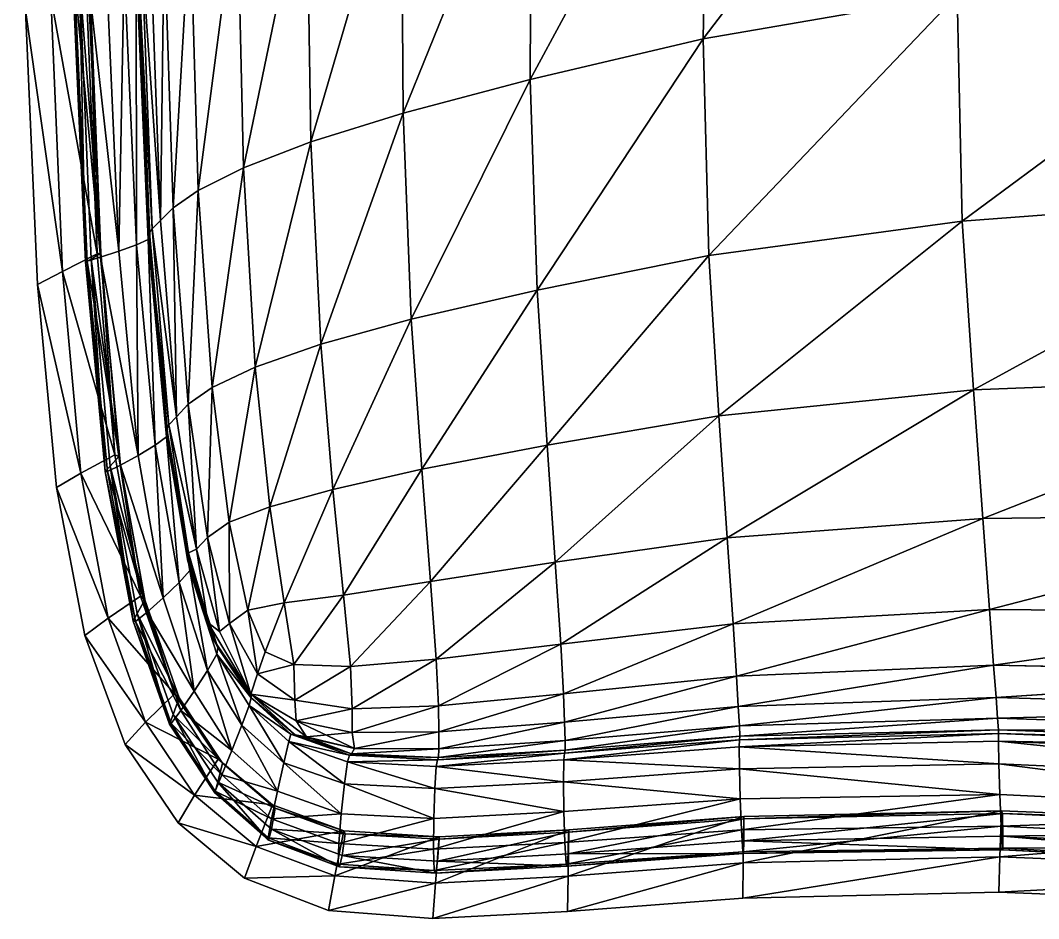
# Model space of a CAD drawing. Header units: centimetres. Extents: x -1057 to 1057, y -470 to 470.
# Drawn here: x 305.3 to 363.7, y -466.3 to -414.8 of the extents above; entities that cross this region are included whole.
import ezdxf

# ---------------------------------------------------------------- set-up
doc = ezdxf.new("R2010")
doc.units = ezdxf.units.CM
doc.layers.add('fabric', color=7, linetype='Continuous', true_color=0xe499b8)

msp = doc.modelspace()

# ---------------------------------------------------------------- meshes
at = {"layer": 'fabric', "color": 80, "true_color": 0x3bfb00}
mesh = msp.add_polyface(dxfattribs=at)
corners = [(454.365, -418.936, -7.317), (411.392, -422.55, -7.99), (412.227, -433.986, -10.294), (453.849, -403.134, -4.91), (410.934, -407.623, -5.821), (453.876, -383.924, -2.468), (411.411, -388.45, -3.67), (501.687, -380.23, -1.456), (454.584, -362.38, -0.246), (380.863, -392.469, -4.897), (413.019, -366.733, -1.742), (382.63, -371.406, -3.27), (359.543, -396.043, -6.151), (361.032, -375.887, -4.813), (359.02, -413.329, -7.719), (380.252, -410.802, -6.751), (380.616, -424.704, -8.677), (359.317, -426.309, -9.409), (412.227, -433.986, -139.535), (411.392, -422.55, -141.839), (454.365, -418.936, -142.512), (453.849, -403.134, -144.919), (410.934, -407.623, -144.008), (453.876, -383.924, -147.361), (411.411, -388.449, -146.159), (454.584, -362.38, -149.583), (413.019, -366.733, -148.087), (380.863, -392.469, -144.932), (380.252, -410.802, -143.078), (359.02, -413.329, -142.111), (359.543, -396.043, -143.678), (382.63, -371.406, -146.559), (361.032, -375.887, -145.016), (380.616, -424.704, -141.152), (359.317, -426.309, -140.42)]
mesh.append_faces([[corners[k] for k in face] for face in [(0, 1, 2), (1, 0, 3), (3, 4, 1), (5, 6, 4), (4, 3, 5), (7, 5, 3), (6, 5, 8), (9, 6, 10), (10, 11, 9), (12, 9, 11), (11, 13, 12), (9, 12, 14), (14, 15, 9), (6, 9, 15), (15, 4, 6), (16, 1, 4), (4, 15, 16), (17, 16, 15), (15, 14, 17), (18, 19, 20), (21, 20, 19), (19, 22, 21), (23, 21, 22), (22, 24, 23), (25, 23, 24), (26, 24, 27), (28, 27, 24), (24, 22, 28), (27, 28, 29), (29, 30, 27), (31, 27, 30), (30, 32, 31), (33, 28, 22), (22, 19, 33), (28, 33, 34), (34, 29, 28)]], dxfattribs={"vtx2": -1, "color": 80})
mesh = msp.add_polyface(dxfattribs=at)
corners = [(313.519, -409.815, -16.94), (312.74, -410.549, -17.527), (313.307, -426.271, -17.987), (315.026, -408.784, -16.012), (314.041, -425.546, -17.395), (306.758, -394.446, -48.997), (307.023, -413.429, -49.08), (309.039, -412.33, -29.65), (305.277, -395.223, -74.915), (305.563, -414.211, -74.915), (310.932, -428.024, -16.824), (310.213, -412.006, -16.483), (309.138, -412.229, -17.435), (309.876, -428.372, -17.744), (308.373, -412.397, -19.023), (311.226, -411.779, -16.556), (311.921, -411.587, -17.258), (311.931, -427.661, -16.926), (309.248, -412.163, -23.03), (309.675, -428.176, -29.934), (308.662, -412.385, -22.378), (309.895, -428.132, -23.326), (312.24, -411.028, -18.327), (312.836, -426.744, -18.754), (312.012, -411.313, -18.745), (309.117, -428.61, -19.304), (308.293, -412.456, -20.857), (307.982, -393.277, -20.745), (308.383, -393.26, -22.27), (309.011, -428.644, -21.123), (312.699, -427.19, -18.573), (312.045, -411.466, -18.188), (312.633, -427.029, -19.135), (314.041, -425.546, -132.434), (313.519, -409.815, -132.889), (315.026, -408.784, -133.817), (313.307, -426.271, -131.842), (312.74, -410.549, -132.302), (307.023, -413.429, -100.749), (309.039, -412.33, -120.179), (306.758, -394.446, -100.833), (309.138, -412.229, -132.394), (310.213, -412.005, -133.346), (310.932, -428.023, -133.005), (308.373, -412.397, -130.806), (309.876, -428.371, -132.085), (311.931, -427.661, -132.903), (311.226, -411.779, -133.273), (311.921, -411.587, -132.572), (309.675, -428.176, -119.896), (309.248, -412.162, -126.799), (309.895, -428.132, -126.503), (308.662, -412.385, -127.451), (312.24, -411.028, -131.502), (312.012, -411.313, -131.084), (312.836, -426.744, -131.075), (308.293, -412.456, -128.973), (309.117, -428.61, -130.525), (309.011, -428.644, -128.706), (308.383, -393.26, -127.559), (307.982, -393.276, -129.084), (312.045, -411.466, -131.641), (312.633, -427.029, -130.694), (312.699, -427.19, -131.256)]
mesh.append_faces([[corners[k] for k in face] for face in [(0, 1, 2), (3, 0, 4), (5, 6, 7), (8, 9, 6), (10, 11, 12), (13, 12, 14), (15, 11, 10), (16, 15, 17), (18, 7, 19), (20, 18, 21), (2, 1, 22), (23, 22, 24), (25, 14, 26), (27, 26, 14), (28, 20, 26), (29, 26, 20), (30, 31, 16), (32, 24, 31), (33, 34, 35), (36, 37, 34), (38, 9, 8), (39, 38, 40), (41, 42, 43), (44, 41, 45), (46, 47, 48), (43, 42, 47), (49, 39, 50), (51, 50, 52), (53, 37, 36), (54, 53, 55), (56, 44, 57), (52, 56, 58), (56, 52, 59), (44, 56, 60), (61, 54, 62), (48, 61, 63)]], dxfattribs={"vtx2": -1, "color": 80})
mesh = msp.add_polyface(dxfattribs=at)
corners = [(344.765, -399.236, -7.435), (334.599, -401.941, -8.807), (334.533, -418.191, -9.885), (344.456, -415.862, -8.743), (359.543, -396.043, -6.151), (359.02, -413.329, -7.719), (344.776, -428.276, -10.215), (359.317, -426.309, -9.409), (334.927, -430.262, -11.16), (327.229, -420.109, -11.209), (327.705, -431.929, -12.305), (321.941, -421.751, -12.802), (322.513, -433.373, -13.737), (317.708, -407.412, -14.19), (315.026, -408.784, -16.012), (315.482, -424.548, -16.483), (318.07, -423.257, -14.756), (321.694, -405.801, -12.089), (327.117, -404.054, -10.327), (344.456, -415.862, -141.086), (344.765, -399.236, -142.394), (359.543, -396.043, -143.678), (359.02, -413.329, -142.111), (334.533, -418.191, -139.944), (334.599, -401.941, -141.022), (344.776, -428.275, -139.614), (359.317, -426.309, -140.42), (334.927, -430.262, -138.67), (322.513, -433.373, -136.092), (321.941, -421.751, -137.027), (327.229, -420.108, -138.621), (327.705, -431.929, -137.524), (317.708, -407.412, -135.639), (318.07, -423.257, -135.073), (315.482, -424.548, -133.346), (315.026, -408.784, -133.817), (321.694, -405.801, -137.74), (327.117, -404.053, -139.502)]
mesh.append_faces([[corners[k] for k in face] for face in [(0, 1, 2), (2, 3, 0), (4, 0, 3), (3, 5, 4), (6, 7, 5), (5, 3, 6), (8, 6, 3), (3, 2, 8), (2, 9, 10), (9, 11, 12), (13, 14, 15), (15, 16, 13), (17, 13, 16), (16, 11, 17), (18, 17, 11), (11, 9, 18), (1, 18, 9), (9, 2, 1), (19, 20, 21), (21, 22, 19), (20, 19, 23), (23, 24, 20), (25, 19, 22), (22, 26, 25), (19, 25, 27), (27, 23, 19), (28, 29, 30), (31, 30, 23), (32, 33, 34), (34, 35, 32), (33, 32, 36), (36, 29, 33), (37, 30, 29), (29, 36, 37), (30, 37, 24), (24, 23, 30)]], dxfattribs={"vtx2": -1, "color": 80})
mesh = msp.add_polyface(dxfattribs=at)
corners = [(313.307, -426.271, -17.987), (314.041, -425.546, -17.395), (313.519, -409.815, -16.94), (315.482, -424.548, -16.483), (315.026, -408.784, -16.012), (307.023, -413.429, -49.08), (307.687, -429.195, -49.248), (309.675, -428.176, -29.934), (309.039, -412.33, -29.65), (305.563, -414.211, -74.915), (306.251, -429.948, -74.915), (309.138, -412.229, -17.435), (309.876, -428.372, -17.744), (310.932, -428.024, -16.824), (308.373, -412.397, -19.023), (309.117, -428.61, -19.304), (311.931, -427.661, -16.926), (311.226, -411.779, -16.556), (312.608, -427.358, -17.644), (311.921, -411.587, -17.258), (309.895, -428.132, -23.326), (309.248, -412.163, -23.03), (309.342, -428.482, -22.648), (308.662, -412.385, -22.378), (312.24, -411.028, -18.327), (312.836, -426.744, -18.754), (312.012, -411.313, -18.745), (312.633, -427.029, -19.135), (308.293, -412.456, -20.857), (309.011, -428.644, -21.123), (312.699, -427.19, -18.573), (312.045, -411.466, -18.188), (315.026, -408.784, -133.817), (315.482, -424.548, -133.346), (314.041, -425.546, -132.434), (313.519, -409.815, -132.889), (313.307, -426.271, -131.842), (307.023, -413.429, -100.749), (309.039, -412.33, -120.179), (309.675, -428.176, -119.896), (307.687, -429.195, -100.582), (310.932, -428.023, -133.005), (309.876, -428.371, -132.085), (309.138, -412.229, -132.394), (309.117, -428.61, -130.525), (308.373, -412.397, -130.806), (311.921, -411.587, -132.572), (312.608, -427.358, -132.185), (311.931, -427.661, -132.903), (311.226, -411.779, -133.273), (309.248, -412.162, -126.799), (309.895, -428.132, -126.503), (308.662, -412.385, -127.451), (309.342, -428.482, -127.181), (312.836, -426.744, -131.075), (312.24, -411.028, -131.502), (312.633, -427.029, -130.694), (312.012, -411.313, -131.084), (309.011, -428.644, -128.706), (308.293, -412.456, -128.973), (312.699, -427.19, -131.256), (312.045, -411.466, -131.641)]
mesh.append_faces([[corners[k] for k in face] for face in [(0, 1, 2), (1, 3, 4), (5, 6, 7), (7, 8, 5), (6, 5, 9), (9, 10, 6), (11, 12, 13), (14, 15, 12), (13, 16, 17), (16, 18, 19), (7, 20, 21), (20, 22, 23), (24, 25, 0), (26, 27, 25), (28, 29, 15), (23, 22, 29), (19, 18, 30), (31, 30, 27), (32, 33, 34), (35, 34, 36), (37, 38, 39), (39, 40, 37), (9, 37, 40), (40, 10, 9), (41, 42, 43), (42, 44, 45), (46, 47, 48), (49, 48, 41), (50, 51, 39), (52, 53, 51), (36, 54, 55), (54, 56, 57), (44, 58, 59), (58, 53, 52), (56, 60, 61), (60, 47, 46)]], dxfattribs={"vtx2": -1, "color": 80})
mesh = msp.add_polyface(dxfattribs=at)
corners = [(345.357, -437.48, -11.95), (335.497, -439.156, -12.722), (335.959, -445.876, -14.665), (345.828, -444.477, -14.047), (336.284, -450.578, -16.387), (344.776, -428.276, -10.215), (334.927, -430.262, -11.16), (320.408, -448.197, -17.552), (323.807, -447.761, -16.468), (323.203, -441.699, -14.942), (319.59, -442.686, -16.486), (322.513, -433.373, -13.737), (318.754, -434.694, -15.538), (321.941, -421.751, -12.802), (318.07, -423.257, -14.756), (328.805, -446.979, -15.489), (328.309, -440.543, -13.703), (327.705, -431.929, -12.305), (334.533, -418.191, -9.885), (327.229, -420.109, -11.209), (336.284, -450.578, -133.442), (335.959, -445.875, -135.165), (345.828, -444.477, -135.783), (335.497, -439.156, -137.107), (345.357, -437.48, -137.879), (334.927, -430.262, -138.67), (344.776, -428.275, -139.614), (320.408, -448.197, -132.277), (319.59, -442.686, -133.343), (323.203, -441.699, -134.887), (323.807, -447.761, -133.361), (321.941, -421.751, -137.027), (322.513, -433.373, -136.092), (318.754, -434.694, -134.291), (328.309, -440.543, -136.126), (328.805, -446.978, -134.341), (327.705, -431.929, -137.524), (327.229, -420.108, -138.621), (334.533, -418.191, -139.944)]
mesh.append_faces([[corners[k] for k in face] for face in [(0, 1, 2), (3, 2, 4), (5, 6, 1), (7, 8, 9), (9, 10, 7), (11, 12, 10), (10, 9, 11), (12, 11, 13), (13, 14, 12), (15, 2, 1), (1, 16, 15), (8, 15, 16), (16, 9, 8), (17, 11, 9), (9, 16, 17), (6, 17, 16), (16, 1, 6), (17, 6, 18), (11, 17, 19), (20, 21, 22), (21, 23, 24), (23, 25, 26), (27, 28, 29), (29, 30, 27), (31, 32, 33), (28, 33, 32), (32, 29, 28), (34, 35, 30), (30, 29, 34), (35, 34, 23), (23, 21, 35), (36, 34, 29), (29, 32, 36), (37, 36, 32), (38, 25, 36), (34, 36, 25), (25, 23, 34)]], dxfattribs={"vtx2": -1, "color": 80})
mesh = msp.add_polyface(dxfattribs=at)
corners = [(317.271, -449.388, -19.637), (318.324, -448.627, -18.641), (317.263, -443.58, -17.931), (316.017, -444.46, -18.873), (315.388, -445.117, -19.534), (316.693, -449.837, -20.375), (314.907, -436.804, -18.083), (316.272, -435.85, -17.167), (315.482, -424.548, -16.483), (314.041, -425.546, -17.395), (314.225, -437.528, -18.697), (320.408, -448.197, -17.552), (319.59, -442.686, -16.486), (318.754, -434.694, -15.538), (318.07, -423.257, -14.756), (314.914, -445.342, -20.137), (316.033, -449.33, -20.695), (314.886, -445.809, -20.409), (316.385, -450.35, -20.905), (317.271, -449.387, -130.193), (316.017, -444.46, -130.956), (317.263, -443.58, -131.898), (318.324, -448.626, -131.188), (316.693, -449.837, -129.454), (315.388, -445.117, -130.295), (314.907, -436.804, -131.746), (314.041, -425.546, -132.434), (315.482, -424.548, -133.346), (316.272, -435.85, -132.662), (314.225, -437.528, -131.132), (319.59, -442.686, -133.343), (320.408, -448.197, -132.277), (318.754, -434.694, -134.291), (318.07, -423.257, -135.073), (321.941, -421.751, -137.027), (316.385, -450.35, -128.925), (314.886, -445.809, -129.42), (314.914, -445.342, -129.693), (316.033, -449.33, -129.134), (313.788, -437.998, -130.406)]
mesh.append_faces([[corners[k] for k in face] for face in [(0, 1, 2), (2, 3, 0), (3, 4, 5), (6, 7, 8), (8, 9, 6), (6, 10, 4), (4, 3, 6), (7, 6, 3), (3, 2, 7), (1, 11, 12), (12, 2, 1), (13, 7, 2), (2, 12, 13), (7, 13, 14), (14, 8, 7), (4, 15, 16), (15, 17, 18), (19, 20, 21), (21, 22, 19), (23, 24, 20), (25, 26, 27), (27, 28, 25), (20, 25, 28), (28, 21, 20), (25, 20, 24), (24, 29, 25), (30, 31, 22), (22, 21, 30), (32, 30, 21), (21, 28, 32), (33, 32, 28), (28, 27, 33), (32, 33, 34), (35, 36, 37), (38, 37, 24), (24, 37, 39)]], dxfattribs={"vtx2": -1, "color": 80})
mesh = msp.add_polyface(dxfattribs=at)
corners = [(412.227, -433.986, -10.294), (381.388, -435.15, -10.787), (382.002, -443.114, -13.189), (360.485, -443.364, -13.575), (360.872, -448.579, -15.511), (382.459, -448.754, -15.235), (412.884, -442.689, -12.851), (359.962, -435.987, -11.326), (380.616, -424.704, -8.677), (411.392, -422.55, -7.99), (413.37, -448.849, -15.038), (382.755, -452.226, -16.271), (361.112, -451.771, -16.493), (361.251, -453.624, -17.117), (382.939, -454.254, -16.928), (383.207, -458.412, -16.188), (383.159, -457.035, -16.86), (361.391, -456.142, -16.954), (361.42, -457.436, -16.275), (361.34, -454.821, -17.981), (383.057, -455.565, -17.836), (361.384, -455.476, -18.452), (383.121, -456.287, -18.344), (383.143, -456.552, -17.798), (361.39, -455.702, -17.895), (382.002, -443.114, -136.64), (381.388, -435.15, -139.043), (412.227, -433.986, -139.535), (382.459, -448.754, -134.595), (412.884, -442.689, -136.978), (360.872, -448.579, -134.318), (360.485, -443.364, -136.254), (380.616, -424.704, -141.152), (411.392, -422.55, -141.839), (359.962, -435.987, -138.503), (382.755, -452.225, -133.558), (382.939, -454.254, -132.901), (361.251, -453.624, -132.712), (361.112, -451.771, -133.336), (383.207, -458.412, -133.641), (361.42, -457.436, -133.554), (361.391, -456.142, -132.875), (383.159, -457.035, -132.97), (383.057, -455.564, -131.993), (383.121, -456.287, -131.486), (361.384, -455.476, -131.377), (361.34, -454.821, -131.848), (383.143, -456.552, -132.031), (361.39, -455.702, -131.934)]
mesh.append_faces([[corners[k] for k in face] for face in [(0, 1, 2), (3, 2, 1), (4, 5, 2), (6, 2, 5), (7, 1, 8), (9, 8, 1), (10, 5, 11), (12, 11, 5), (13, 14, 11), (15, 16, 17), (17, 18, 15), (19, 20, 14), (14, 13, 19), (20, 19, 21), (21, 22, 20), (23, 24, 17), (17, 16, 23), (24, 23, 22), (22, 21, 24), (25, 26, 27), (28, 25, 29), (25, 28, 30), (26, 25, 31), (26, 32, 33), (32, 26, 34), (35, 36, 37), (28, 35, 38), (39, 40, 41), (41, 42, 39), (43, 44, 45), (45, 46, 43), (36, 43, 46), (46, 37, 36), (47, 42, 41), (41, 48, 47), (44, 47, 48), (48, 45, 44)]], dxfattribs={"vtx2": -1, "color": 80})
mesh = msp.add_polyface(dxfattribs=at)
corners = [(381.388, -435.15, -10.787), (359.962, -435.987, -11.326), (360.485, -443.364, -13.575), (382.002, -443.114, -13.189), (360.872, -448.579, -15.511), (345.828, -444.477, -14.047), (346.171, -449.407, -15.876), (380.616, -424.704, -8.677), (359.317, -426.309, -9.409), (345.357, -437.48, -11.95), (382.459, -448.754, -15.235), (361.112, -451.771, -16.493), (382.755, -452.226, -16.271), (361.251, -453.624, -17.117), (346.364, -452.408, -16.811), (346.463, -454.138, -17.408), (361.42, -457.436, -16.275), (361.391, -456.142, -16.954), (346.514, -456.464, -17.144), (346.526, -455.254, -18.226), (361.34, -454.821, -17.981), (346.55, -455.857, -18.655), (361.384, -455.476, -18.452), (361.39, -455.702, -17.895), (346.534, -456.052, -18.085), (360.872, -448.579, -134.318), (360.485, -443.364, -136.254), (382.002, -443.114, -136.64), (359.962, -435.987, -138.503), (381.388, -435.15, -139.043), (345.828, -444.477, -135.783), (346.171, -449.407, -133.953), (359.317, -426.309, -140.42), (380.616, -424.704, -141.152), (345.357, -437.48, -137.879), (361.251, -453.624, -132.712), (361.112, -451.771, -133.336), (382.755, -452.225, -133.558), (382.459, -448.754, -134.595), (346.364, -452.408, -133.019), (346.463, -454.138, -132.421), (346.514, -456.464, -132.686), (361.391, -456.142, -132.875), (361.42, -457.436, -133.554), (346.526, -455.253, -131.603), (361.34, -454.821, -131.848), (346.55, -455.857, -131.174), (361.384, -455.476, -131.377), (346.534, -456.051, -131.744), (361.39, -455.702, -131.934)]
mesh.append_faces([[corners[k] for k in face] for face in [(0, 1, 2), (3, 2, 4), (5, 2, 1), (6, 4, 2), (7, 8, 1), (9, 1, 8), (10, 4, 11), (12, 11, 13), (14, 11, 4), (15, 13, 11), (16, 17, 18), (19, 20, 13), (20, 19, 21), (21, 22, 20), (23, 24, 18), (18, 17, 23), (24, 23, 22), (22, 21, 24), (25, 26, 27), (26, 28, 29), (28, 26, 30), (26, 25, 31), (28, 32, 33), (32, 28, 34), (35, 36, 37), (36, 25, 38), (25, 36, 39), (36, 35, 40), (41, 42, 43), (44, 40, 35), (35, 45, 44), (46, 44, 45), (45, 47, 46), (48, 46, 47), (47, 49, 48), (41, 48, 49), (49, 42, 41)]], dxfattribs={"vtx2": -1, "color": 80})
mesh = msp.add_polyface(dxfattribs=at)
corners = [(314.225, -437.528, -18.697), (314.907, -436.804, -18.083), (314.041, -425.546, -17.395), (313.307, -426.271, -17.987), (310.698, -439.711, -30.425), (309.675, -428.176, -29.934), (307.687, -429.195, -49.248), (308.748, -440.773, -49.533), (306.251, -429.948, -74.915), (312.03, -439.75, -17.403), (310.932, -428.024, -16.824), (309.876, -428.372, -17.744), (311.015, -440.305, -18.286), (309.117, -428.61, -19.304), (312.608, -427.358, -17.644), (311.931, -427.661, -16.926), (313.003, -439.16, -17.531), (309.342, -428.482, -22.648), (309.895, -428.132, -23.326), (310.935, -439.81, -23.864), (312.836, -426.744, -18.754), (313.788, -437.998, -19.423), (312.633, -427.029, -19.135), (313.613, -438.281, -19.754), (310.281, -440.665, -19.815), (309.011, -428.644, -21.123), (310.148, -440.667, -21.625), (313.715, -438.446, -19.185), (312.699, -427.19, -18.573), (314.041, -425.546, -132.434), (314.907, -436.804, -131.746), (314.225, -437.528, -131.132), (313.307, -426.271, -131.842), (307.687, -429.195, -100.582), (308.748, -440.773, -100.296), (309.675, -428.176, -119.896), (310.698, -439.711, -119.404), (309.117, -428.61, -130.525), (309.876, -428.371, -132.085), (311.015, -440.305, -131.543), (310.932, -428.023, -133.005), (312.03, -439.749, -132.426), (313.003, -439.16, -132.298), (311.931, -427.661, -132.903), (312.608, -427.358, -132.185), (309.895, -428.132, -126.503), (310.935, -439.81, -125.966), (309.342, -428.482, -127.181), (313.788, -437.998, -130.406), (313.613, -438.281, -130.075), (312.633, -427.029, -130.694), (312.836, -426.744, -131.075), (309.011, -428.644, -128.706), (310.148, -440.667, -128.204), (310.281, -440.665, -130.014), (312.699, -427.19, -131.256), (313.715, -438.446, -130.644)]
mesh.append_faces([[corners[k] for k in face] for face in [(0, 1, 2), (2, 3, 0), (4, 5, 6), (7, 6, 8), (9, 10, 11), (12, 11, 13), (14, 15, 16), (15, 10, 9), (17, 18, 19), (18, 5, 4), (20, 21, 0), (0, 3, 20), (21, 20, 22), (22, 23, 21), (24, 13, 25), (26, 25, 17), (27, 28, 14), (23, 22, 28), (29, 30, 31), (31, 32, 29), (8, 33, 34), (33, 35, 36), (37, 38, 39), (38, 40, 41), (42, 43, 44), (41, 40, 43), (36, 35, 45), (46, 45, 47), (48, 49, 50), (50, 51, 48), (31, 48, 51), (51, 32, 31), (47, 52, 53), (52, 37, 54), (44, 55, 56), (49, 56, 55), (55, 50, 49)]], dxfattribs={"vtx2": -1, "color": 80})
mesh = msp.add_polyface(dxfattribs=at)
corners = [(359.962, -435.987, -11.326), (345.357, -437.48, -11.95), (345.828, -444.477, -14.047), (335.959, -445.876, -14.665), (336.284, -450.578, -16.387), (346.171, -449.407, -15.876), (360.485, -443.364, -13.575), (335.497, -439.156, -12.722), (344.776, -428.276, -10.215), (359.317, -426.309, -9.409), (360.872, -448.579, -15.511), (346.364, -452.408, -16.811), (336.439, -453.423, -17.29), (336.499, -455.048, -17.874), (346.463, -454.138, -17.408), (361.112, -451.771, -16.493), (346.525, -457.723, -16.458), (346.514, -456.464, -17.144), (336.451, -457.209, -17.496), (361.251, -453.624, -17.117), (346.526, -455.254, -18.226), (336.536, -456.093, -18.642), (336.539, -456.651, -19.02), (346.55, -455.857, -18.655), (346.534, -456.052, -18.085), (336.499, -456.814, -18.436), (345.828, -444.477, -135.783), (345.357, -437.48, -137.879), (359.962, -435.987, -138.503), (346.171, -449.407, -133.953), (360.485, -443.364, -136.254), (336.284, -450.578, -133.442), (335.959, -445.875, -135.165), (344.776, -428.275, -139.614), (359.317, -426.309, -140.42), (335.497, -439.156, -137.107), (346.364, -452.408, -133.019), (360.872, -448.579, -134.318), (346.463, -454.138, -132.421), (361.112, -451.771, -133.336), (336.499, -455.048, -131.955), (336.439, -453.423, -132.539), (336.451, -457.209, -132.333), (346.514, -456.464, -132.686), (346.525, -457.723, -133.371), (346.526, -455.253, -131.603), (346.55, -455.857, -131.174), (336.539, -456.651, -130.809), (336.536, -456.093, -131.187), (346.534, -456.051, -131.744), (336.499, -456.814, -131.394)]
mesh.append_faces([[corners[k] for k in face] for face in [(0, 1, 2), (3, 2, 1), (4, 5, 2), (6, 2, 5), (7, 1, 8), (9, 8, 1), (10, 5, 11), (12, 11, 5), (13, 14, 11), (15, 11, 14), (16, 17, 18), (19, 14, 20), (21, 20, 14), (20, 21, 22), (22, 23, 20), (18, 17, 24), (25, 24, 23), (23, 22, 25), (26, 27, 28), (29, 26, 30), (26, 29, 31), (27, 26, 32), (27, 33, 34), (33, 27, 35), (36, 29, 37), (38, 36, 39), (36, 38, 40), (29, 36, 41), (42, 43, 44), (45, 46, 47), (47, 48, 45), (38, 45, 48), (48, 40, 38), (49, 43, 42), (46, 49, 50), (50, 47, 46)]], dxfattribs={"vtx2": -1, "color": 80})
mesh = msp.add_polyface(dxfattribs=at)
corners = [(307.687, -429.195, -49.248), (308.748, -440.773, -49.533), (310.698, -439.711, -30.425), (306.251, -429.948, -74.915), (307.346, -441.595, -74.915), (309.876, -428.372, -17.744), (311.015, -440.305, -18.286), (312.03, -439.75, -17.403), (309.117, -428.61, -19.304), (310.281, -440.665, -19.815), (313.003, -439.16, -17.531), (313.657, -438.678, -18.261), (312.608, -427.358, -17.644), (311.931, -427.661, -16.926), (313.478, -447.918, -18.076), (314.383, -447.044, -18.213), (310.935, -439.81, -23.864), (310.428, -440.364, -23.16), (309.342, -428.482, -22.648), (309.895, -428.132, -23.326), (315.388, -445.117, -19.534), (314.225, -437.528, -18.697), (313.788, -437.998, -19.423), (314.914, -445.342, -20.137), (313.613, -438.281, -19.754), (309.011, -428.644, -21.123), (310.148, -440.667, -21.625), (313.715, -438.446, -19.185), (315.037, -446.036, -19.839), (314.886, -445.809, -20.409), (312.699, -427.19, -18.573), (308.748, -440.773, -100.296), (310.698, -439.711, -119.404), (307.687, -429.195, -100.582), (311.015, -440.305, -131.543), (310.281, -440.665, -130.014), (309.117, -428.61, -130.525), (312.03, -439.749, -132.426), (309.876, -428.371, -132.085), (312.608, -427.358, -132.185), (313.657, -438.678, -131.568), (313.003, -439.16, -132.298), (314.383, -447.044, -131.616), (313.478, -447.917, -131.753), (311.931, -427.661, -132.903), (312.162, -447.826, -118.82), (310.935, -439.81, -125.966), (309.895, -428.132, -126.503), (309.342, -428.482, -127.181), (310.428, -440.364, -126.669), (313.788, -437.998, -130.406), (314.225, -437.528, -131.132), (315.388, -445.117, -130.295), (313.613, -438.281, -130.075), (314.914, -445.342, -129.693), (310.148, -440.667, -128.204), (309.011, -428.644, -128.706), (313.715, -438.446, -130.644), (314.886, -445.809, -129.42), (315.037, -446.036, -129.99)]
mesh.append_faces([[corners[k] for k in face] for face in [(0, 1, 2), (3, 4, 1), (5, 6, 7), (8, 9, 6), (10, 11, 12), (7, 10, 13), (10, 7, 14), (11, 10, 15), (16, 17, 18), (2, 16, 19), (20, 21, 22), (23, 22, 24), (25, 26, 9), (18, 17, 26), (12, 11, 27), (28, 27, 11), (29, 24, 27), (30, 27, 24), (31, 4, 3), (32, 31, 33), (34, 35, 36), (37, 34, 38), (39, 40, 41), (42, 41, 40), (43, 37, 41), (44, 41, 37), (45, 32, 46), (47, 46, 32), (48, 49, 46), (50, 51, 52), (53, 50, 54), (55, 49, 48), (35, 55, 56), (57, 40, 39), (57, 53, 58), (40, 57, 59)]], dxfattribs={"vtx2": -1, "color": 80})
mesh = msp.add_polyface(dxfattribs=at)
corners = [(308.748, -440.773, -49.533), (310.307, -449.085, -49.869), (312.162, -447.826, -31.01), (310.698, -439.711, -30.425), (307.346, -441.595, -74.915), (311.015, -440.305, -18.286), (312.551, -448.739, -18.936), (313.478, -447.918, -18.076), (312.03, -439.75, -17.403), (310.281, -440.665, -19.815), (314.383, -447.044, -18.213), (313.003, -439.16, -17.531), (314.994, -446.342, -18.937), (313.657, -438.678, -18.261), (310.935, -439.81, -23.864), (312.417, -448.036, -24.525), (310.428, -440.364, -23.16), (311.976, -448.814, -23.81), (313.788, -437.998, -19.423), (314.914, -445.342, -20.137), (315.388, -445.117, -19.534), (313.613, -438.281, -19.754), (314.886, -445.809, -20.409), (311.881, -449.267, -20.447), (310.148, -440.667, -21.625), (311.743, -449.258, -22.261), (315.037, -446.036, -19.839), (313.715, -438.446, -19.185), (308.748, -440.773, -100.296), (310.698, -439.711, -119.404), (312.162, -447.826, -118.82), (310.307, -449.085, -99.961), (311.015, -440.305, -131.543), (312.03, -439.749, -132.426), (313.478, -447.917, -131.753), (312.551, -448.739, -130.893), (310.281, -440.665, -130.014), (313.657, -438.678, -131.568), (314.994, -446.342, -130.892), (314.383, -447.044, -131.616), (313.003, -439.16, -132.298), (310.935, -439.81, -125.966), (312.417, -448.036, -125.304), (310.428, -440.364, -126.669), (311.976, -448.814, -126.019), (314.914, -445.342, -129.693), (314.886, -445.809, -129.42), (313.613, -438.281, -130.075), (310.148, -440.667, -128.204), (311.881, -449.267, -129.382), (311.743, -449.258, -127.568), (315.037, -446.036, -129.99), (313.715, -438.446, -130.644)]
mesh.append_faces([[corners[k] for k in face] for face in [(0, 1, 2), (2, 3, 0), (1, 0, 4), (5, 6, 7), (7, 8, 5), (6, 5, 9), (7, 10, 11), (10, 12, 13), (14, 3, 2), (2, 15, 14), (16, 14, 15), (15, 17, 16), (18, 19, 20), (21, 22, 19), (23, 9, 24), (25, 24, 16), (16, 17, 25), (13, 12, 26), (27, 26, 22), (28, 29, 30), (30, 31, 28), (4, 28, 31), (32, 33, 34), (34, 35, 32), (36, 32, 35), (37, 38, 39), (40, 39, 34), (41, 42, 30), (42, 41, 43), (43, 44, 42), (45, 46, 47), (48, 36, 49), (43, 48, 50), (50, 44, 43), (46, 51, 52), (51, 38, 37)]], dxfattribs={"vtx2": -1, "color": 80})
mesh = msp.add_polyface(dxfattribs=at)
corners = [(310.307, -449.085, -49.869), (312.463, -455.05, -50.185), (314.122, -453.415, -31.572), (312.162, -447.826, -31.01), (308.98, -450.082, -74.915), (307.346, -441.595, -74.915), (312.551, -448.739, -18.936), (314.479, -454.384, -19.569), (315.246, -453.262, -18.7), (313.478, -447.918, -18.076), (311.881, -449.267, -20.447), (313.934, -455.123, -21.089), (310.281, -440.665, -19.815), (314.383, -447.044, -18.213), (314.39, -453.652, -25.192), (314.038, -454.614, -24.495), (311.976, -448.814, -23.81), (312.417, -448.036, -24.525), (311.743, -449.258, -22.261), (313.837, -455.152, -22.929), (310.148, -440.667, -21.625), (310.307, -449.085, -99.961), (312.463, -455.05, -99.644), (314.122, -453.415, -118.258), (312.162, -447.826, -118.82), (314.479, -454.384, -130.26), (313.934, -455.123, -128.74), (311.881, -449.267, -129.382), (312.551, -448.739, -130.893), (315.246, -453.262, -131.129), (313.478, -447.917, -131.753), (310.281, -440.665, -130.014), (314.383, -447.044, -131.616), (312.417, -448.036, -125.304), (314.39, -453.652, -124.637), (311.976, -448.814, -126.019), (314.038, -454.614, -125.334), (313.837, -455.152, -126.9), (311.743, -449.258, -127.568), (310.148, -440.667, -128.204)]
mesh.append_faces([[corners[k] for k in face] for face in [(0, 1, 2), (2, 3, 0), (1, 0, 4), (5, 4, 0), (6, 7, 8), (8, 9, 6), (7, 6, 10), (10, 11, 7), (12, 10, 6), (13, 9, 8), (14, 15, 16), (16, 17, 14), (2, 14, 17), (17, 3, 2), (11, 10, 18), (19, 18, 16), (16, 15, 19), (20, 18, 10), (4, 21, 22), (23, 22, 21), (21, 24, 23), (21, 4, 5), (25, 26, 27), (27, 28, 25), (29, 25, 28), (28, 30, 29), (28, 27, 31), (29, 30, 32), (33, 34, 23), (23, 24, 33), (34, 33, 35), (35, 36, 34), (37, 36, 35), (35, 38, 37), (38, 27, 26), (27, 38, 39)]], dxfattribs={"vtx2": -1, "color": 80})
mesh = msp.add_polyface(dxfattribs=at)
corners = [(316.693, -449.837, -20.375), (317.271, -449.388, -19.637), (316.017, -444.46, -18.873), (318.493, -453.432, -21.126), (316.012, -452.082, -18.814), (316.544, -451.147, -19.5), (314.994, -446.342, -18.937), (314.383, -447.044, -18.213), (315.246, -453.262, -18.7), (317.983, -455.214, -19.074), (316.033, -449.33, -20.695), (315.388, -445.117, -19.534), (316.385, -450.35, -20.905), (314.914, -445.342, -20.137), (316.612, -450.763, -20.352), (315.037, -446.036, -19.839), (318.51, -453.652, -20.548), (318.407, -454.085, -19.727), (314.886, -445.809, -20.409), (318.493, -453.431, -128.703), (316.693, -449.837, -129.454), (317.271, -449.387, -130.193), (316.017, -444.46, -130.956), (316.012, -452.082, -131.016), (314.383, -447.044, -131.616), (314.994, -446.342, -130.892), (316.544, -451.147, -130.329), (317.983, -455.214, -130.755), (315.246, -453.262, -131.129), (316.033, -449.33, -129.134), (316.385, -450.35, -128.925), (314.914, -445.342, -129.693), (315.388, -445.117, -130.295), (316.612, -450.763, -129.477), (315.037, -446.036, -129.99), (314.886, -445.809, -129.42), (318.51, -453.652, -129.282), (318.407, -454.085, -130.102)]
mesh.append_faces([[corners[k] for k in face] for face in [(0, 1, 2), (1, 0, 3), (4, 5, 6), (6, 7, 4), (8, 4, 7), (5, 4, 9), (10, 0, 11), (12, 10, 13), (10, 12, 3), (3, 0, 10), (14, 15, 6), (6, 5, 14), (16, 14, 5), (5, 17, 16), (14, 16, 3), (3, 12, 14), (15, 14, 12), (12, 18, 15), (19, 20, 21), (22, 21, 20), (23, 24, 25), (25, 26, 23), (27, 23, 26), (24, 23, 28), (29, 20, 19), (19, 30, 29), (31, 29, 30), (32, 20, 29), (33, 26, 25), (25, 34, 33), (30, 33, 34), (34, 35, 30), (33, 30, 19), (19, 36, 33), (26, 33, 36), (36, 37, 26)]], dxfattribs={"vtx2": -1, "color": 80})
mesh = msp.add_polyface(dxfattribs=at)
corners = [(318.493, -453.432, -21.126), (318.874, -452.268, -20.003), (317.271, -449.388, -19.637), (318.324, -448.627, -18.641), (319.329, -451.014, -19.143), (320.408, -448.197, -17.552), (320.969, -451.729, -18.626), (323.807, -447.761, -16.468), (324.213, -451.855, -17.895), (328.805, -446.979, -15.489), (329.141, -451.433, -17.105), (335.959, -445.876, -14.665), (336.284, -450.578, -16.387), (346.171, -449.407, -15.876), (336.439, -453.423, -17.29), (321.032, -453.781, -19.601), (329.265, -454.101, -17.996), (324.308, -454.276, -18.808), (318.874, -452.267, -129.827), (317.271, -449.387, -130.193), (318.324, -448.626, -131.188), (319.329, -451.014, -130.686), (318.493, -453.431, -128.703), (320.408, -448.197, -132.277), (320.969, -451.729, -131.203), (323.807, -447.761, -133.361), (324.213, -451.854, -131.934), (328.805, -446.978, -134.341), (329.141, -451.432, -132.724), (335.959, -445.875, -135.165), (336.284, -450.578, -133.442), (336.439, -453.423, -132.539), (346.171, -449.407, -133.953), (321.032, -453.781, -130.228), (324.308, -454.276, -131.022), (329.265, -454.101, -131.833)]
mesh.append_faces([[corners[k] for k in face] for face in [(0, 1, 2), (3, 2, 1), (1, 4, 3), (5, 3, 4), (4, 6, 5), (7, 5, 6), (6, 8, 7), (9, 7, 8), (8, 10, 9), (11, 9, 10), (10, 12, 11), (13, 12, 14), (8, 6, 15), (1, 15, 6), (6, 4, 1), (16, 14, 12), (12, 10, 16), (10, 8, 17), (18, 19, 20), (20, 21, 18), (19, 18, 22), (23, 24, 21), (21, 20, 23), (24, 23, 25), (25, 26, 24), (27, 28, 26), (26, 25, 27), (28, 27, 29), (29, 30, 28), (31, 30, 32), (22, 18, 33), (24, 33, 18), (18, 21, 24), (33, 24, 26), (34, 26, 28), (35, 28, 30), (30, 31, 35)]], dxfattribs={"vtx2": -1, "color": 80})
mesh = msp.add_polyface(dxfattribs=at)
corners = [(312.463, -455.05, -50.185), (315.276, -459.225, -50.344), (316.632, -457.171, -31.859), (314.122, -453.415, -31.572), (308.98, -450.082, -74.915), (311.286, -456.336, -74.915), (314.479, -454.384, -19.569), (316.843, -458.062, -19.874), (317.405, -456.664, -18.989), (315.246, -453.262, -18.7), (313.934, -455.123, -21.089), (316.012, -452.082, -18.814), (317.983, -455.214, -19.074), (318.407, -454.085, -19.727), (316.544, -451.147, -19.5), (320.023, -459.004, -18.656), (314.39, -453.652, -25.192), (316.878, -457.391, -25.544), (314.038, -454.614, -24.495), (316.612, -458.494, -24.862), (316.462, -459.004, -21.41), (313.837, -455.152, -22.929), (311.743, -449.258, -22.261), (316.429, -459.09, -23.279), (312.463, -455.05, -99.644), (314.122, -453.415, -118.258), (316.632, -457.171, -117.97), (315.276, -459.225, -99.485), (314.479, -454.384, -130.26), (315.246, -453.262, -131.129), (317.405, -456.664, -130.84), (316.843, -458.062, -129.955), (313.934, -455.123, -128.74), (316.544, -451.147, -130.329), (318.407, -454.085, -130.102), (317.983, -455.214, -130.755), (316.012, -452.082, -131.016), (320.023, -459.004, -131.173), (314.39, -453.652, -124.637), (316.878, -457.391, -124.286), (314.038, -454.614, -125.334), (316.612, -458.494, -124.967), (313.837, -455.152, -126.9), (316.462, -459.004, -128.419), (316.429, -459.09, -126.55), (311.743, -449.258, -127.568)]
mesh.append_faces([[corners[k] for k in face] for face in [(0, 1, 2), (2, 3, 0), (4, 5, 0), (1, 0, 5), (6, 7, 8), (8, 9, 6), (7, 6, 10), (11, 9, 8), (8, 12, 11), (12, 13, 14), (12, 8, 15), (16, 3, 2), (2, 17, 16), (18, 16, 17), (17, 19, 18), (20, 10, 21), (22, 21, 10), (23, 21, 18), (24, 25, 26), (26, 27, 24), (5, 24, 27), (24, 5, 4), (28, 29, 30), (30, 31, 28), (32, 28, 31), (33, 34, 35), (36, 35, 30), (30, 29, 36), (37, 30, 35), (38, 39, 26), (26, 25, 38), (39, 38, 40), (40, 41, 39), (42, 32, 43), (40, 42, 44), (32, 42, 45)]], dxfattribs={"vtx2": -1, "color": 80})
mesh = msp.add_polyface(dxfattribs=at)
corners = [(321.041, -455.767, -20.818), (324.266, -456.868, -20.272), (324.453, -456.55, -20.016), (321.697, -455.894, -20.605), (324.313, -455.638, -19.437), (329.289, -456.571, -19.3), (329.272, -457.075, -19.616), (329.28, -455.607, -18.587), (323.867, -458.591, -18.078), (324.039, -457.319, -18.757), (320.686, -456.148, -19.393), (329.047, -458.853, -17.392), (329.127, -457.584, -18.079), (321.105, -454.966, -20.315), (324.308, -454.276, -18.808), (321.032, -453.781, -19.601), (324.213, -451.855, -17.895), (329.265, -454.101, -17.996), (329.141, -451.433, -17.105), (324.15, -456.935, -19.67), (320.803, -455.731, -20.251), (329.21, -457.202, -19.015), (321.105, -454.965, -129.514), (324.313, -455.638, -130.392), (324.453, -456.55, -129.813), (321.697, -455.894, -129.224), (324.266, -456.868, -129.557), (329.289, -456.571, -130.529), (329.272, -457.075, -130.213), (329.28, -455.606, -131.242), (320.686, -456.148, -130.437), (324.039, -457.319, -131.072), (323.867, -458.59, -131.751), (329.047, -458.852, -132.438), (329.127, -457.583, -131.75), (324.213, -451.854, -131.934), (324.308, -454.276, -131.022), (321.032, -453.781, -130.228), (329.265, -454.101, -131.833), (329.141, -451.432, -132.724), (324.15, -456.935, -130.159), (320.803, -455.731, -129.578), (329.21, -457.202, -130.815)]
mesh.append_faces([[corners[k] for k in face] for face in [(0, 1, 2), (3, 2, 4), (5, 2, 1), (1, 6, 5), (7, 4, 2), (8, 9, 10), (11, 12, 9), (9, 8, 11), (13, 4, 14), (15, 14, 16), (17, 14, 4), (14, 17, 18), (10, 9, 19), (20, 19, 1), (21, 19, 9), (9, 12, 21), (19, 21, 6), (6, 1, 19), (22, 23, 24), (25, 24, 26), (27, 28, 26), (26, 24, 27), (24, 23, 29), (30, 31, 32), (33, 32, 31), (31, 34, 33), (35, 36, 37), (36, 23, 22), (23, 36, 38), (39, 38, 36), (26, 40, 41), (40, 31, 30), (42, 34, 31), (31, 40, 42), (28, 42, 40), (40, 26, 28)]], dxfattribs={"vtx2": -1, "color": 80})
mesh = msp.add_polyface(dxfattribs=at)
corners = [(321.697, -455.894, -20.605), (321.105, -454.966, -20.315), (318.493, -453.432, -21.126), (321.041, -455.767, -20.818), (324.453, -456.55, -20.016), (324.313, -455.638, -19.437), (320.39, -457.381, -18.734), (320.686, -456.148, -19.393), (318.407, -454.085, -19.727), (317.983, -455.214, -19.074), (320.023, -459.004, -18.656), (323.688, -460.303, -17.997), (323.867, -458.591, -18.078), (321.032, -453.781, -19.601), (318.874, -452.268, -20.003), (324.308, -454.276, -18.808), (320.803, -455.731, -20.251), (318.51, -453.652, -20.548), (324.15, -456.935, -19.67), (324.266, -456.868, -20.272), (321.697, -455.894, -129.224), (321.041, -455.767, -129.011), (318.493, -453.431, -128.703), (321.105, -454.965, -129.514), (324.453, -456.55, -129.813), (324.266, -456.868, -129.557), (320.39, -457.38, -131.095), (317.983, -455.214, -130.755), (318.407, -454.085, -130.102), (320.686, -456.148, -130.437), (323.867, -458.59, -131.751), (323.688, -460.302, -131.832), (320.023, -459.004, -131.173), (321.032, -453.781, -130.228), (324.308, -454.276, -131.022), (320.803, -455.731, -129.578), (318.51, -453.652, -129.282), (324.15, -456.935, -130.159)]
mesh.append_faces([[corners[k] for k in face] for face in [(0, 1, 2), (2, 3, 0), (4, 0, 3), (5, 1, 0), (6, 7, 8), (8, 9, 6), (10, 6, 9), (6, 10, 11), (11, 12, 6), (7, 6, 12), (13, 14, 2), (2, 1, 13), (15, 13, 1), (16, 17, 8), (8, 7, 16), (18, 16, 7), (19, 3, 16), (17, 16, 3), (3, 2, 17), (20, 21, 22), (22, 23, 20), (24, 20, 23), (25, 21, 20), (26, 27, 28), (28, 29, 26), (30, 26, 29), (26, 30, 31), (31, 32, 26), (27, 26, 32), (33, 23, 22), (23, 33, 34), (35, 29, 28), (28, 36, 35), (21, 35, 36), (36, 22, 21), (35, 21, 25), (29, 35, 37)]], dxfattribs={"vtx2": -1, "color": 80})
mesh = msp.add_polyface(dxfattribs=at)
corners = [(329.272, -457.075, -19.616), (336.539, -456.651, -19.02), (336.536, -456.093, -18.642), (329.289, -456.571, -19.3), (336.499, -455.048, -17.874), (346.364, -452.408, -16.811), (336.439, -453.423, -17.29), (329.094, -464.284, -49.563), (336.705, -463.884, -49.26), (336.742, -461.222, -29.975), (328.94, -466.314, -74.915), (336.675, -465.912, -74.915), (328.986, -462.334, -18.191), (336.508, -461.948, -17.616), (336.448, -460.177, -16.727), (329.026, -463.561, -19.738), (336.583, -463.188, -19.178), (336.432, -458.464, -16.807), (336.451, -457.209, -17.496), (329.127, -457.584, -18.079), (346.525, -457.723, -16.458), (346.57, -459.44, -16.385), (336.733, -461.349, -23.426), (329.309, -461.765, -23.981), (336.696, -462.599, -22.759), (329.213, -463.02, -23.284), (329.28, -455.607, -18.587), (346.463, -454.138, -17.408), (329.11, -463.704, -21.653), (336.646, -463.308, -21.118), (336.499, -456.814, -18.436), (329.21, -457.202, -19.015), (346.534, -456.052, -18.085), (336.499, -455.048, -131.955), (336.536, -456.093, -131.187), (329.289, -456.571, -130.529), (336.539, -456.651, -130.809), (329.272, -457.075, -130.213), (336.439, -453.423, -132.539), (346.364, -452.408, -133.019), (336.742, -461.222, -119.855), (336.705, -463.884, -100.569), (329.094, -464.284, -100.266), (336.448, -460.177, -133.102), (336.508, -461.948, -132.213), (328.986, -462.334, -131.638), (336.583, -463.188, -130.651), (329.026, -463.56, -130.091), (329.127, -457.583, -131.75), (336.451, -457.209, -132.333), (336.431, -458.464, -133.023), (346.525, -457.723, -133.371), (346.569, -459.44, -133.444), (329.309, -461.765, -125.848), (336.733, -461.349, -126.403), (329.213, -463.019, -126.545), (336.696, -462.599, -127.07), (329.28, -455.606, -131.242), (336.646, -463.308, -128.712), (329.11, -463.704, -128.176), (336.499, -456.814, -131.394), (329.21, -457.202, -130.815), (346.534, -456.051, -131.744)]
mesh.append_faces([[corners[k] for k in face] for face in [(0, 1, 2), (3, 2, 4), (5, 6, 4), (7, 8, 9), (10, 11, 8), (12, 13, 14), (15, 16, 13), (17, 18, 19), (18, 17, 20), (17, 14, 21), (9, 22, 23), (22, 24, 25), (26, 4, 6), (27, 4, 2), (28, 29, 16), (25, 24, 29), (19, 18, 30), (31, 30, 1), (32, 30, 18), (33, 34, 35), (34, 36, 37), (33, 38, 39), (40, 41, 42), (41, 11, 10), (43, 44, 45), (44, 46, 47), (48, 49, 50), (51, 50, 49), (52, 43, 50), (53, 54, 40), (55, 56, 54), (38, 33, 57), (46, 58, 59), (58, 56, 55), (36, 60, 61), (60, 49, 48), (49, 60, 62)]], dxfattribs={"vtx2": -1, "color": 80})
mesh = msp.add_polyface(dxfattribs=at)
corners = [(336.536, -456.093, -18.642), (329.289, -456.571, -19.3), (329.272, -457.075, -19.616), (336.499, -455.048, -17.874), (329.28, -455.607, -18.587), (324.453, -456.55, -20.016), (336.742, -461.222, -29.975), (329.302, -461.624, -30.491), (329.094, -464.284, -49.563), (336.705, -463.884, -49.26), (328.94, -466.314, -74.915), (336.448, -460.177, -16.727), (328.992, -460.579, -17.31), (328.986, -462.334, -18.191), (336.508, -461.948, -17.616), (329.026, -463.561, -19.738), (329.047, -458.853, -17.392), (336.432, -458.464, -16.807), (329.127, -457.584, -18.079), (329.309, -461.765, -23.981), (329.213, -463.02, -23.284), (336.733, -461.349, -23.426), (324.313, -455.638, -19.437), (329.265, -454.101, -17.996), (336.439, -453.423, -17.29), (336.583, -463.188, -19.178), (329.11, -463.704, -21.653), (336.646, -463.308, -21.118), (336.499, -456.814, -18.436), (329.21, -457.202, -19.015), (336.539, -456.651, -19.02), (329.28, -455.606, -131.242), (329.289, -456.571, -130.529), (324.453, -456.55, -129.813), (336.499, -455.048, -131.955), (329.272, -457.075, -130.213), (336.536, -456.093, -131.187), (329.094, -464.284, -100.266), (329.302, -461.624, -119.338), (336.742, -461.222, -119.855), (336.705, -463.884, -100.569), (328.986, -462.334, -131.638), (328.992, -460.579, -132.52), (336.448, -460.177, -133.102), (329.026, -463.56, -130.091), (336.508, -461.948, -132.213), (336.431, -458.464, -133.023), (329.047, -458.852, -132.438), (329.127, -457.583, -131.75), (329.309, -461.765, -125.848), (336.733, -461.349, -126.403), (329.213, -463.019, -126.545), (329.265, -454.101, -131.833), (324.313, -455.638, -130.392), (336.439, -453.423, -132.539), (329.11, -463.704, -128.176), (336.583, -463.188, -130.651), (336.646, -463.308, -128.712), (329.21, -457.202, -130.815), (336.539, -456.651, -130.809), (336.499, -456.814, -131.394)]
mesh.append_faces([[corners[k] for k in face] for face in [(0, 1, 2), (3, 4, 1), (5, 1, 4), (6, 7, 8), (9, 8, 10), (11, 12, 13), (14, 13, 15), (16, 12, 11), (11, 17, 16), (18, 16, 17), (19, 7, 6), (20, 19, 21), (22, 4, 23), (24, 23, 4), (25, 15, 26), (27, 26, 20), (28, 29, 18), (30, 2, 29), (31, 32, 33), (32, 31, 34), (35, 32, 36), (37, 38, 39), (10, 37, 40), (41, 42, 43), (44, 41, 45), (46, 47, 48), (47, 46, 43), (43, 42, 47), (39, 38, 49), (50, 49, 51), (52, 31, 53), (31, 52, 54), (55, 44, 56), (51, 55, 57), (58, 35, 59), (48, 58, 60)]], dxfattribs={"vtx2": -1, "color": 80})
mesh = msp.add_polyface(dxfattribs=at)
corners = [(311.286, -456.336, -74.915), (314.321, -460.821, -74.915), (315.276, -459.225, -50.344), (318.807, -462.169, -50.209), (319.744, -459.792, -31.619), (316.632, -457.171, -31.859), (318.145, -464, -74.915), (313.934, -455.123, -21.089), (316.462, -459.004, -21.41), (316.843, -458.062, -19.874), (320.023, -459.004, -18.656), (317.405, -456.664, -18.989), (319.688, -460.594, -19.54), (319.487, -461.685, -21.078), (319.904, -459.985, -25.258), (319.694, -461.182, -24.561), (316.612, -458.494, -24.862), (316.878, -457.391, -25.544), (313.837, -455.152, -22.929), (316.429, -459.09, -23.279), (314.038, -454.614, -24.495), (319.522, -461.815, -22.959), (315.276, -459.225, -99.485), (318.807, -462.169, -99.62), (319.744, -459.792, -118.211), (316.632, -457.171, -117.97), (316.843, -458.062, -129.955), (316.462, -459.004, -128.419), (313.934, -455.123, -128.74), (319.688, -460.594, -130.289), (319.487, -461.685, -128.752), (317.405, -456.664, -130.84), (320.023, -459.004, -131.173), (316.878, -457.391, -124.286), (319.904, -459.985, -124.571), (316.612, -458.494, -124.967), (319.694, -461.182, -125.268), (316.429, -459.09, -126.55), (313.837, -455.152, -126.9), (314.038, -454.614, -125.334), (319.522, -461.815, -126.87)]
mesh.append_faces([[corners[k] for k in face] for face in [(0, 1, 2), (2, 3, 4), (4, 5, 2), (3, 2, 1), (1, 6, 3), (7, 8, 9), (10, 11, 9), (12, 9, 8), (8, 13, 12), (14, 15, 16), (16, 17, 14), (17, 5, 4), (18, 19, 8), (20, 16, 19), (19, 21, 13), (13, 8, 19), (21, 19, 16), (16, 15, 21), (22, 1, 0), (23, 6, 1), (1, 22, 23), (24, 23, 22), (22, 25, 24), (26, 27, 28), (29, 30, 27), (27, 26, 29), (26, 31, 32), (24, 25, 33), (34, 33, 35), (35, 36, 34), (27, 37, 38), (37, 35, 39), (40, 36, 35), (35, 37, 40), (30, 40, 37), (37, 27, 30)]], dxfattribs={"vtx2": -1, "color": 80})
mesh = msp.add_polyface(dxfattribs=at)
corners = [(336.705, -463.884, -49.26), (346.745, -463.112, -49.081), (346.775, -460.457, -29.671), (336.742, -461.222, -29.975), (336.675, -465.912, -74.915), (346.726, -465.136, -74.915), (336.508, -461.948, -17.616), (346.646, -461.23, -17.284), (346.57, -459.44, -16.385), (336.448, -460.177, -16.727), (336.583, -463.188, -19.178), (346.722, -462.48, -18.859), (346.525, -457.723, -16.458), (336.432, -458.464, -16.807), (346.514, -456.464, -17.144), (361.42, -457.436, -16.275), (346.787, -460.586, -23.107), (346.783, -461.846, -22.464), (336.696, -462.599, -22.759), (336.733, -461.349, -23.426), (336.646, -463.308, -21.118), (346.765, -462.582, -20.817), (346.745, -463.112, -100.748), (336.705, -463.884, -100.569), (346.775, -460.457, -120.159), (336.742, -461.222, -119.855), (346.646, -461.229, -132.546), (346.722, -462.48, -130.97), (336.583, -463.188, -130.651), (336.508, -461.948, -132.213), (346.569, -459.44, -133.444), (336.448, -460.177, -133.102), (361.42, -457.436, -133.554), (346.525, -457.723, -133.371), (346.514, -456.464, -132.686), (336.431, -458.464, -133.023), (336.733, -461.349, -126.403), (346.787, -460.586, -126.722), (336.696, -462.599, -127.07), (346.783, -461.846, -127.365), (346.765, -462.582, -129.012), (336.646, -463.308, -128.712)]
mesh.append_faces([[corners[k] for k in face] for face in [(0, 1, 2), (2, 3, 0), (1, 0, 4), (4, 5, 1), (6, 7, 8), (8, 9, 6), (7, 6, 10), (10, 11, 7), (8, 12, 13), (14, 12, 15), (16, 17, 18), (18, 19, 16), (2, 16, 19), (19, 3, 2), (20, 21, 11), (11, 10, 20), (21, 20, 18), (18, 17, 21), (22, 5, 4), (4, 23, 22), (24, 22, 23), (23, 25, 24), (26, 27, 28), (28, 29, 26), (30, 26, 29), (29, 31, 30), (32, 33, 34), (35, 33, 30), (36, 37, 24), (24, 25, 36), (37, 36, 38), (38, 39, 37), (40, 39, 38), (38, 41, 40), (27, 40, 41), (41, 28, 27)]], dxfattribs={"vtx2": -1, "color": 80})
mesh = msp.add_polyface(dxfattribs=at)
corners = [(318.807, -462.169, -50.209), (323.324, -463.862, -49.906), (323.84, -461.276, -31.085), (319.744, -459.792, -31.619), (318.145, -464, -74.915), (322.952, -465.842, -74.915), (319.688, -460.594, -19.54), (323.555, -462.009, -18.876), (323.688, -460.303, -17.997), (320.023, -459.004, -18.656), (316.843, -458.062, -19.874), (319.487, -461.685, -21.078), (323.508, -463.194, -20.413), (319.904, -459.985, -25.258), (323.903, -461.441, -24.637), (319.694, -461.182, -24.561), (323.742, -462.688, -23.924), (316.878, -457.391, -25.544), (319.522, -461.815, -22.959), (323.591, -463.346, -22.306), (318.807, -462.169, -99.62), (319.744, -459.792, -118.211), (323.84, -461.276, -118.744), (323.324, -463.862, -99.923), (319.688, -460.594, -130.289), (320.023, -459.004, -131.173), (323.688, -460.302, -131.832), (323.555, -462.008, -130.953), (319.487, -461.685, -128.752), (323.508, -463.194, -129.416), (316.843, -458.062, -129.955), (319.904, -459.985, -124.571), (323.903, -461.441, -125.192), (316.878, -457.391, -124.286), (319.694, -461.182, -125.268), (323.742, -462.688, -125.905), (319.522, -461.815, -126.87), (323.591, -463.346, -127.523)]
mesh.append_faces([[corners[k] for k in face] for face in [(0, 1, 2), (2, 3, 0), (1, 0, 4), (4, 5, 1), (6, 7, 8), (8, 9, 6), (10, 6, 9), (7, 6, 11), (11, 12, 7), (13, 3, 2), (2, 14, 13), (15, 13, 14), (14, 16, 15), (3, 13, 17), (18, 19, 12), (12, 11, 18), (19, 18, 15), (15, 16, 19), (20, 21, 22), (22, 23, 20), (4, 20, 23), (23, 5, 4), (24, 25, 26), (26, 27, 24), (28, 24, 27), (27, 29, 28), (25, 24, 30), (31, 32, 22), (22, 21, 31), (33, 31, 21), (32, 31, 34), (34, 35, 32), (36, 28, 29), (29, 37, 36), (34, 36, 37), (37, 35, 34)]], dxfattribs={"vtx2": -1, "color": 80})
mesh = msp.add_polyface(dxfattribs=at)
corners = [(346.745, -463.112, -49.081), (361.477, -462.766, -48.992), (361.57, -460.122, -29.522), (346.775, -460.457, -29.671), (346.726, -465.136, -74.915), (361.418, -464.791, -74.915), (346.646, -461.23, -17.284), (361.546, -461.013, -17.121), (361.473, -459.191, -16.212), (346.57, -459.44, -16.385), (346.722, -462.48, -18.859), (361.61, -462.277, -18.708), (346.525, -457.723, -16.458), (361.42, -457.436, -16.275), (346.787, -460.586, -23.107), (361.619, -460.285, -22.956), (346.783, -461.846, -22.464), (361.637, -461.588, -22.33), (346.765, -462.582, -20.817), (361.637, -462.36, -20.679), (346.745, -463.112, -100.748), (346.775, -460.457, -120.159), (361.57, -460.122, -120.307), (361.477, -462.766, -100.837), (346.646, -461.229, -132.546), (346.569, -459.44, -133.444), (361.473, -459.191, -133.617), (361.546, -461.013, -132.708), (346.722, -462.48, -130.97), (361.61, -462.277, -131.121), (346.525, -457.723, -133.371), (361.42, -457.436, -133.554), (346.787, -460.586, -126.722), (361.619, -460.285, -126.873), (346.783, -461.846, -127.365), (361.637, -461.588, -127.499), (346.765, -462.582, -129.012), (361.637, -462.36, -129.15)]
mesh.append_faces([[corners[k] for k in face] for face in [(0, 1, 2), (2, 3, 0), (1, 0, 4), (4, 5, 1), (6, 7, 8), (8, 9, 6), (7, 6, 10), (10, 11, 7), (12, 9, 8), (8, 13, 12), (14, 3, 2), (2, 15, 14), (16, 14, 15), (15, 17, 16), (18, 19, 11), (11, 10, 18), (19, 18, 16), (16, 17, 19), (20, 21, 22), (22, 23, 20), (4, 20, 23), (23, 5, 4), (24, 25, 26), (26, 27, 24), (28, 24, 27), (27, 29, 28), (30, 31, 26), (26, 25, 30), (32, 33, 22), (22, 21, 32), (33, 32, 34), (34, 35, 33), (36, 28, 29), (29, 37, 36), (34, 36, 37), (37, 35, 34)]], dxfattribs={"vtx2": -1, "color": 80})
mesh = msp.add_polyface(dxfattribs=at)
corners = [(361.477, -462.766, -48.992), (383.16, -463.647, -48.963), (383.297, -461.011, -29.472), (361.57, -460.122, -29.522), (361.418, -464.791, -74.915), (383.078, -465.684, -74.915), (361.546, -461.013, -17.121), (383.352, -462.132, -17.056), (383.275, -460.254, -16.136), (361.473, -459.191, -16.212), (361.61, -462.277, -18.708), (383.414, -463.417, -18.653), (383.207, -458.412, -16.188), (361.42, -457.436, -16.275), (383.38, -461.253, -22.906), (383.422, -462.65, -22.284), (361.637, -461.588, -22.33), (361.619, -460.285, -22.956), (361.637, -462.36, -20.679), (383.435, -463.481, -20.631), (383.16, -463.647, -100.867), (361.477, -462.766, -100.837), (383.297, -461.011, -120.357), (361.57, -460.122, -120.307), (383.352, -462.132, -132.773), (383.414, -463.417, -131.176), (361.61, -462.277, -131.121), (361.546, -461.013, -132.708), (383.275, -460.254, -133.693), (361.473, -459.191, -133.617), (361.42, -457.436, -133.554), (383.207, -458.412, -133.641), (361.619, -460.285, -126.873), (383.38, -461.253, -126.924), (361.637, -461.588, -127.499), (383.422, -462.65, -127.545), (383.435, -463.481, -129.198), (361.637, -462.36, -129.15)]
mesh.append_faces([[corners[k] for k in face] for face in [(0, 1, 2), (2, 3, 0), (1, 0, 4), (4, 5, 1), (6, 7, 8), (8, 9, 6), (7, 6, 10), (10, 11, 7), (8, 12, 13), (13, 9, 8), (14, 15, 16), (16, 17, 14), (2, 14, 17), (17, 3, 2), (18, 19, 11), (11, 10, 18), (19, 18, 16), (16, 15, 19), (20, 5, 4), (4, 21, 20), (22, 20, 21), (21, 23, 22), (24, 25, 26), (26, 27, 24), (28, 24, 27), (27, 29, 28), (30, 31, 28), (28, 29, 30), (32, 33, 22), (22, 23, 32), (33, 32, 34), (34, 35, 33), (36, 35, 34), (34, 37, 36), (25, 36, 37), (37, 26, 25)]], dxfattribs={"vtx2": -1, "color": 80})
mesh = msp.add_polyface(dxfattribs=at)
corners = [(323.324, -463.862, -49.906), (329.094, -464.284, -49.563), (329.302, -461.624, -30.491), (323.84, -461.276, -31.085), (322.952, -465.842, -74.915), (328.94, -466.314, -74.915), (323.555, -462.009, -18.876), (328.986, -462.334, -18.191), (328.992, -460.579, -17.31), (323.688, -460.303, -17.997), (323.508, -463.194, -20.413), (329.026, -463.561, -19.738), (329.047, -458.853, -17.392), (323.867, -458.591, -18.078), (329.309, -461.765, -23.981), (329.213, -463.02, -23.284), (323.742, -462.688, -23.924), (323.903, -461.441, -24.637), (323.591, -463.346, -22.306), (329.11, -463.704, -21.653), (329.094, -464.284, -100.266), (323.324, -463.862, -99.923), (329.302, -461.624, -119.338), (323.84, -461.276, -118.744), (328.986, -462.334, -131.638), (329.026, -463.56, -130.091), (323.508, -463.194, -129.416), (323.555, -462.008, -130.953), (328.992, -460.579, -132.52), (323.688, -460.302, -131.832), (323.867, -458.59, -131.751), (329.047, -458.852, -132.438), (323.903, -461.441, -125.192), (329.309, -461.765, -125.848), (323.742, -462.688, -125.905), (329.213, -463.019, -126.545), (329.11, -463.704, -128.176), (323.591, -463.346, -127.523)]
mesh.append_faces([[corners[k] for k in face] for face in [(0, 1, 2), (2, 3, 0), (1, 0, 4), (4, 5, 1), (6, 7, 8), (8, 9, 6), (7, 6, 10), (10, 11, 7), (8, 12, 13), (13, 9, 8), (14, 15, 16), (16, 17, 14), (2, 14, 17), (17, 3, 2), (18, 19, 11), (11, 10, 18), (19, 18, 16), (16, 15, 19), (20, 5, 4), (4, 21, 20), (22, 20, 21), (21, 23, 22), (24, 25, 26), (26, 27, 24), (28, 24, 27), (27, 29, 28), (30, 31, 28), (28, 29, 30), (32, 33, 22), (22, 23, 32), (33, 32, 34), (34, 35, 33), (36, 35, 34), (34, 37, 36), (25, 36, 37), (37, 26, 25)]], dxfattribs={"vtx2": -1, "color": 80})

doc.saveas('drawing.dxf')
